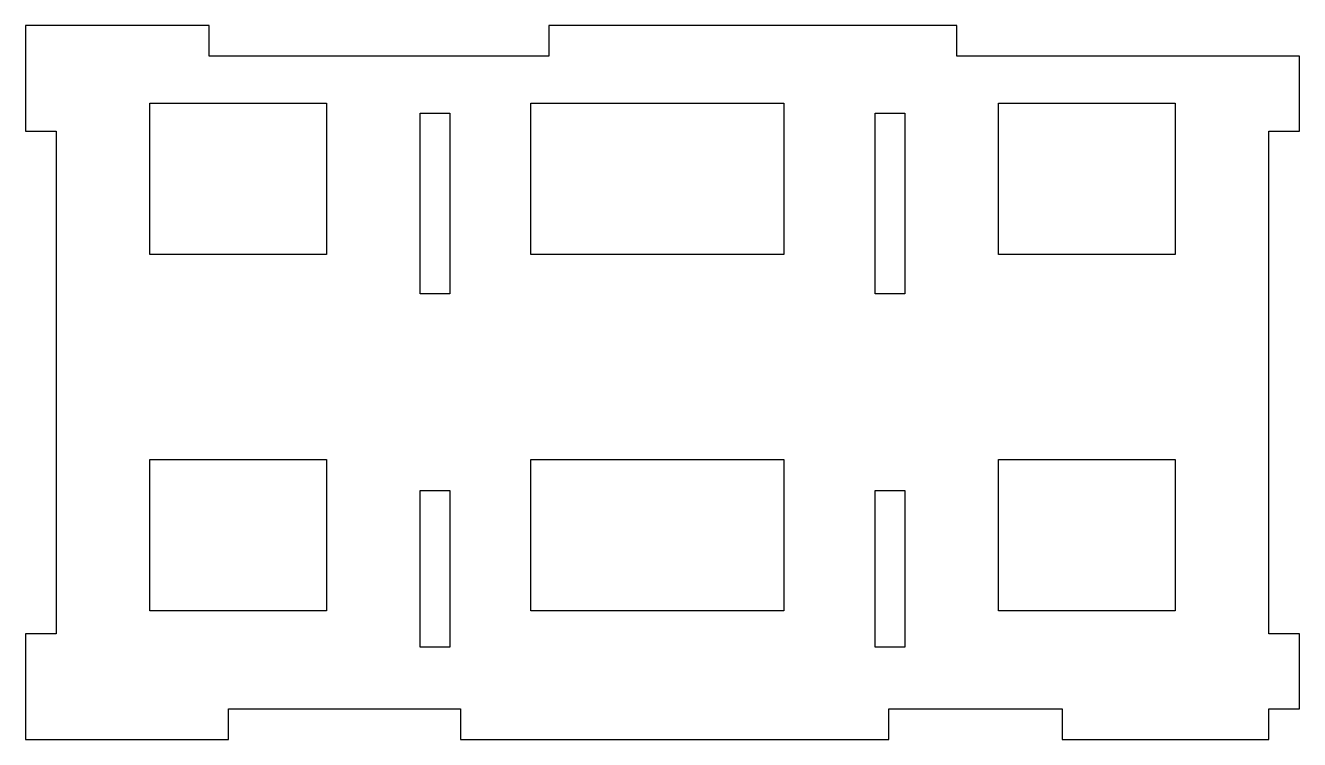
# Model space of a CAD drawing. Header units: millimetres. Extents: x -22.8 to 22.8, y -12.8 to 12.8.
import ezdxf

# ---------------------------------------------------------------- set-up
doc = ezdxf.new("R2010")
doc.units = ezdxf.units.MM
doc.layers.get('0').update_dxf_attribs({"linetype": 'CONTINUOUS'})

msp = doc.modelspace()

# ---------------------------------------------------------------- linework, layer by layer
for p, q in [((-16.189, 12.752), (-22.752, 12.752)), ((-22.752, 12.752), (-22.752, 8.975)), ((-16.189, 11.652), (-16.189, 12.752)), ((10.517, 12.752), (-4.063, 12.752)), ((-4.063, 12.752), (-4.063, 11.652)), ((10.517, 11.652), (10.517, 12.752)), ((-4.063, 11.652), (-16.189, 11.652)), ((22.752, 11.652), (10.517, 11.652)), ((22.752, 8.975), (22.752, 11.652)), ((-18.308, 4.57), (-18.308, 9.975)), ((-18.308, 9.975), (-11.995, 9.975)), ((-11.995, 9.975), (-11.995, 4.57)), ((-8.651, 3.171), (-8.651, 9.626)), ((-8.651, 9.626), (-7.601, 9.626)), ((-7.601, 9.626), (-7.601, 3.171)), ((-4.705, 9.975), (4.336, 9.975)), ((-4.705, 4.57), (-4.705, 9.975)), ((4.336, 9.975), (4.336, 4.57)), ((7.601, 3.171), (7.601, 9.626)), ((7.601, 9.626), (8.651, 9.626)), ((8.651, 9.626), (8.651, 3.171)), ((11.995, 9.975), (18.308, 9.975)), ((11.995, 4.57), (11.995, 9.975)), ((18.308, 9.975), (18.308, 4.57)), ((-22.752, 8.975), (-21.652, 8.975)), ((-21.652, 8.975), (-21.652, -8.975)), ((21.652, -8.975), (21.652, 8.975)), ((21.652, 8.975), (22.752, 8.975)), ((-11.995, 4.57), (-18.308, 4.57)), ((4.336, 4.57), (-4.705, 4.57)), ((18.308, 4.57), (11.995, 4.57)), ((-7.601, 3.171), (-8.651, 3.171)), ((8.651, 3.171), (7.601, 3.171)), ((-18.308, -8.157), (-18.308, -2.752)), ((-18.308, -2.752), (-11.995, -2.752)), ((-11.995, -2.752), (-11.995, -8.157)), ((-4.705, -8.157), (-4.705, -2.752)), ((-4.705, -2.752), (4.336, -2.752)), ((4.336, -2.752), (4.336, -8.157)), ((11.995, -8.157), (11.995, -2.752)), ((11.995, -2.752), (18.308, -2.752)), ((18.308, -2.752), (18.308, -8.157)), ((-8.651, -9.452), (-8.651, -3.855)), ((-8.651, -3.855), (-7.601, -3.855)), ((-7.601, -3.855), (-7.601, -9.452)), ((7.601, -9.452), (7.601, -3.855)), ((7.601, -3.855), (8.651, -3.855)), ((8.651, -3.855), (8.651, -9.452)), ((-11.995, -8.157), (-18.308, -8.157)), ((4.336, -8.157), (-4.705, -8.157)), ((18.308, -8.157), (11.995, -8.157)), ((-21.652, -8.975), (-22.752, -8.975)), ((-22.752, -8.975), (-22.752, -12.752)), ((22.752, -8.975), (21.652, -8.975)), ((22.752, -11.652), (22.752, -8.975)), ((-7.601, -9.452), (-8.651, -9.452)), ((8.651, -9.452), (7.601, -9.452)), ((-15.507, -12.752), (-15.507, -11.652)), ((-15.507, -11.652), (-7.215, -11.652)), ((-7.215, -11.652), (-7.215, -12.752)), ((8.084, -12.752), (8.084, -11.652)), ((8.084, -11.652), (14.27, -11.652)), ((14.27, -11.652), (14.27, -12.752)), ((21.653, -12.752), (21.653, -11.652)), ((21.653, -11.652), (22.752, -11.652)), ((-22.752, -12.752), (-15.507, -12.752)), ((-7.215, -12.752), (8.084, -12.752)), ((14.27, -12.752), (21.653, -12.752))]:
    msp.add_line(p, q)

doc.saveas('drawing.dxf')
